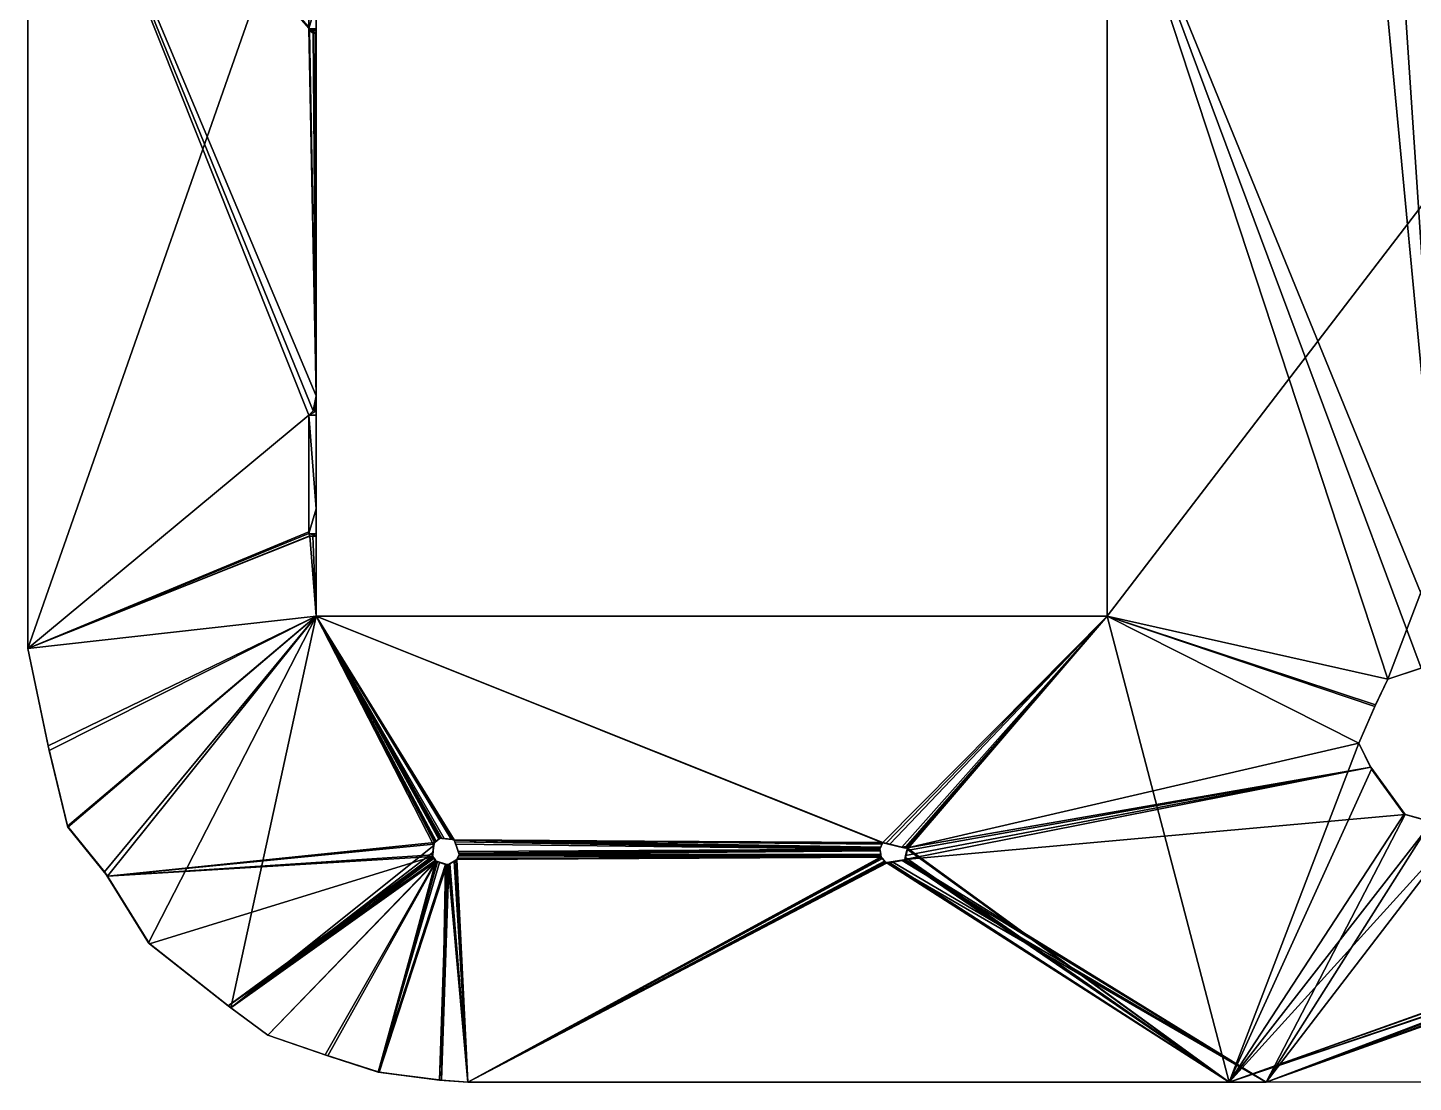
# Model space of a CAD drawing. Extents: x -24027 to 8739, y -18642 to 13672.
# Drawn here: x -24027 to -15820, y -18642 to -12393 of the extents above; entities that cross this region are included whole.
import ezdxf

# ---------------------------------------------------------------- set-up
doc = ezdxf.new("R2010")
doc.units = 0
doc.layers.get('0').update_dxf_attribs({"linetype": 'CONTINUOUS'})

msp = doc.modelspace()

# ---------------------------------------------------------------- linework, layer by layer
at = {"color": 7}
for points in [[(-24026.9, -16070.9, -4434.5), (-24026.9, 11101.4, -4434.5), (-24026.9, -10508.1, -3441.7), (-24026.9, -16070.9, -4434.5)], [(-24026.9, 11101.4, -4434.5), (-24026.9, -16070.9, -4434.5), (-24026.2, -10508.1, -4434.5), (-24026.9, 11101.4, -4434.5)], [(-15609.2, -16148.9, -4434.5), (-16195.8, -9946.6, -4434.5), (-17634.2, -11195.1, -4434.5), (-15609.2, -16148.9, -4434.5)], [(-15609.2, -16148.9, -4434.5), (-16021.2, -9993.2, -4434.5), (-16195.8, -9946.6, -4434.5), (-15609.2, -16148.9, -4434.5)], [(-16021.2, -9993.2, -4434.5), (-15609.2, -16148.9, -4434.5), (-15786.9, -10047.4, -4434.5), (-16021.2, -9993.2, -4434.5)], [(-24026.9, -10508.1, -3441.7), (-22318.6, -11195.1, -3441.7), (-24026.9, -16070.9, -3441.7), (-24026.9, -10508.1, -3441.7)], [(-24026.9, -10508.1, -3441.7), (-24026.9, -16070.9, -3441.7), (-24026.9, -16070.9, -4434.5), (-24026.9, -10508.1, -3441.7)], [(-22362.3, -14689.2, -4434.5), (-24026.2, -10508.1, -4434.5), (-24026.9, -16070.9, -4434.5), (-22362.3, -14689.2, -4434.5)], [(-22318.6, -14574.6, -4434.5), (-24026.2, -10508.1, -4434.5), (-22336.5, -14663.3, -4434.5), (-22318.6, -14574.6, -4434.5)], [(-22336.7, -14663.6, -4434.5), (-22336.5, -14663.3, -4434.5), (-24026.2, -10508.1, -4434.5), (-22336.7, -14663.6, -4434.5)], [(-22362.3, -14689.2, -4434.5), (-22336.7, -14663.6, -4434.5), (-24026.2, -10508.1, -4434.5), (-22362.3, -14689.2, -4434.5)], [(-22362.4, -12387.3, -4434.5), (-24026.2, -10508.1, -4434.5), (-22362.7, -12398.1, -4434.5), (-22362.4, -12387.3, -4434.5)], [(-24026.2, -10508.1, -4434.5), (-22318.6, -14574.6, -4434.5), (-22362.7, -12398.1, -4434.5), (-24026.2, -10508.1, -4434.5)], [(-22318.6, -15879.5, -3441.7), (-24026.9, -16070.9, -3441.7), (-22318.6, -11195.1, -3441.7), (-22318.6, -15879.5, -3441.7)], [(-22318.6, -11195.1, -3441.7), (-22318.6, -12398.5, -3813.5), (-22318.6, -15879.5, -3441.7), (-22318.6, -11195.1, -3441.7)], [(-22318.6, -12251.5, -3884.9), (-22318.6, -12398.5, -3813.5), (-22318.6, -11195.1, -3441.7), (-22318.6, -12251.5, -3884.9)], [(-17634.2, -15879.5, -4434.5), (-15970.9, -16253.6, -4434.5), (-17634.2, -11195.1, -4434.5), (-17634.2, -15879.5, -4434.5)], [(-15773.4, -16187.1, -4434.5), (-15609.2, -16148.9, -4434.5), (-17634.2, -11195.1, -4434.5), (-15773.4, -16187.1, -4434.5)], [(-15773.4, -16187.1, -4434.5), (-17634.2, -11195.1, -4434.5), (-15970.9, -16253.6, -4434.5), (-15773.4, -16187.1, -4434.5)], [(-17634.2, -15879.5, -3441.7), (-14045.2, -11195.1, -3441.7), (-15971.6, -16254.2, -3441.7), (-17634.2, -15879.5, -3441.7)], [(-17634.2, -11195.1, -3441.7), (-14045.2, -11195.1, -3441.7), (-17634.2, -15879.5, -3441.7), (-17634.2, -11195.1, -3441.7)], [(-17634.2, -15879.5, -4434.5), (-17634.2, -11195.1, -4434.5), (-17634.2, -15879.5, -3441.7), (-17634.2, -15879.5, -4434.5)], [(-17634.2, -11195.1, -3441.7), (-17634.2, -15879.5, -3441.7), (-17634.2, -11195.1, -4434.5), (-17634.2, -11195.1, -3441.7)], [(-15764.5, -16184.5, -3441.7), (-15971.6, -16254.2, -3441.7), (-14045.2, -11195.1, -3441.7), (-15764.5, -16184.5, -3441.7)], [(-22362.6, -12398.1, -4374.3), (-22362.3, -11696.5, -4373), (-22362.4, -12387.3, -4434.5), (-22362.6, -12398.1, -4374.3)], [(-22362.6, -12398.1, -4374.3), (-22318.6, -12251.5, -3884.9), (-22362.3, -11696.5, -4373), (-22362.6, -12398.1, -4374.3)], [(-22318.6, -12251.5, -3884.9), (-22362.6, -12398.1, -4374.3), (-22318.6, -12398.5, -3813.5), (-22318.6, -12251.5, -3884.9)], [(-22362.7, -12398.1, -4434.5), (-22362.6, -12398.1, -4374.3), (-22362.4, -12387.3, -4434.5), (-22362.7, -12398.1, -4434.5)], [(-22362.6, -12398.1, -4374.3), (-22362.7, -12398.1, -4434.5), (-22358.3, -12408.7, -4377.3), (-22362.6, -12398.1, -4374.3)], [(-22358.4, -12408.5, -4434.5), (-22358.3, -12408.7, -4377.3), (-22362.7, -12398.1, -4434.5), (-22358.4, -12408.5, -4434.5)], [(-22358.4, -12408.5, -4434.5), (-22362.7, -12398.1, -4434.5), (-22318.6, -14574.6, -4434.5), (-22358.4, -12408.5, -4434.5)], [(-22358.3, -12408.7, -4377.3), (-22318.6, -12406.6, -3857.9), (-22362.6, -12398.1, -4374.3), (-22358.3, -12408.7, -4377.3)], [(-22318.6, -12398.5, -3813.5), (-22362.6, -12398.1, -4374.3), (-22318.6, -12406.6, -3857.9), (-22318.6, -12398.5, -3813.5)], [(-22357.6, -12409.7, -4434.5), (-22358.3, -12408.7, -4377.3), (-22358.4, -12408.5, -4434.5), (-22357.6, -12409.7, -4434.5)], [(-22357.6, -12409.7, -4434.5), (-22358.4, -12408.5, -4434.5), (-22318.6, -14574.6, -4434.5), (-22357.6, -12409.7, -4434.5)], [(-22318.6, -12406.6, -3857.9), (-22358.3, -12408.7, -4377.3), (-22318.6, -12408.7, -3870.9), (-22318.6, -12406.6, -3857.9)], [(-22318.6, -12409.2, -3930.3), (-22358.3, -12408.7, -4377.3), (-22318.6, -12423.3, -4170.4), (-22318.6, -12409.2, -3930.3)], [(-22335.8, -12424.6, -4388.9), (-22358.3, -12408.7, -4377.3), (-22357.6, -12409.7, -4434.5), (-22335.8, -12424.6, -4388.9)], [(-22335.8, -12424.6, -4388.9), (-22318.6, -12423.3, -4170.4), (-22358.3, -12408.7, -4377.3), (-22335.8, -12424.6, -4388.9)], [(-22358.3, -12408.7, -4377.3), (-22318.6, -12409.2, -3930.3), (-22318.6, -12408.7, -3870.9), (-22358.3, -12408.7, -4377.3)], [(-22335.8, -12424.6, -4388.9), (-22357.6, -12409.7, -4434.5), (-22335.5, -12425.2, -4434.5), (-22335.8, -12424.6, -4388.9)], [(-22357.6, -12409.7, -4434.5), (-22318.6, -14574.6, -4434.5), (-22335.5, -12425.2, -4434.5), (-22357.6, -12409.7, -4434.5)], [(-22318.6, -12423.3, -4170.4), (-22335.8, -12424.6, -4388.9), (-22318.6, -12423.5, -4228.3), (-22318.6, -12423.3, -4170.4)], [(-22318.6, -12423.5, -4228.3), (-22335.8, -12424.6, -4388.9), (-22318.6, -12424.4, -4434.5), (-22318.6, -12423.5, -4228.3)], [(-22335.8, -12424.6, -4388.9), (-22324.9, -12424.6, -4434.5), (-22318.6, -12424.4, -4434.5), (-22335.8, -12424.6, -4388.9)], [(-22324.9, -12424.6, -4434.5), (-22335.8, -12424.6, -4388.9), (-22335.3, -12425.2, -4434.5), (-22324.9, -12424.6, -4434.5)], [(-22335.3, -12425.2, -4434.5), (-22335.8, -12424.6, -4388.9), (-22335.4, -12425.2, -4434.5), (-22335.3, -12425.2, -4434.5)], [(-22335.4, -12425.2, -4434.5), (-22335.8, -12424.6, -4388.9), (-22335.5, -12425.2, -4434.5), (-22335.4, -12425.2, -4434.5)], [(-22335.5, -12425.2, -4434.5), (-22318.6, -14574.6, -4434.5), (-22335.4, -12425.2, -4434.5), (-22335.5, -12425.2, -4434.5)], [(-22335.4, -12425.2, -4434.5), (-22318.6, -14574.6, -4434.5), (-22335.3, -12425.2, -4434.5), (-22335.4, -12425.2, -4434.5)], [(-22335.3, -12425.2, -4434.5), (-22318.6, -14574.6, -4434.5), (-22324.9, -12424.6, -4434.5), (-22335.3, -12425.2, -4434.5)], [(-22318.6, -12424.4, -4434.5), (-22324.9, -12424.6, -4434.5), (-22318.6, -14574.6, -4434.5), (-22318.6, -12424.4, -4434.5)], [(-22318.6, -14689, -3886.8), (-22318.6, -15879.5, -3441.7), (-22318.6, -12398.5, -3813.5), (-22318.6, -14689, -3886.8)], [(-22318.6, -12398.5, -3813.5), (-22318.6, -12406.6, -3857.9), (-22318.6, -14689, -3886.8), (-22318.6, -12398.5, -3813.5)], [(-22318.6, -12406.6, -3857.9), (-22318.6, -12408.7, -3870.9), (-22318.6, -14689, -3886.8), (-22318.6, -12406.6, -3857.9)], [(-22318.6, -12408.7, -3870.9), (-22318.6, -12409.2, -3930.3), (-22318.6, -14689, -3886.8), (-22318.6, -12408.7, -3870.9)], [(-22318.6, -12423.3, -4170.4), (-22318.6, -14574.6, -4434.5), (-22318.6, -12409.2, -3930.3), (-22318.6, -12423.3, -4170.4)], [(-22318.6, -14574.6, -4434.5), (-22318.6, -14665.8, -4165.7), (-22318.6, -12409.2, -3930.3), (-22318.6, -14574.6, -4434.5)], [(-22318.6, -14665.8, -4165.7), (-22318.6, -14689, -3886.8), (-22318.6, -12409.2, -3930.3), (-22318.6, -14665.8, -4165.7)], [(-22318.6, -12423.3, -4170.4), (-22318.6, -12423.5, -4228.3), (-22318.6, -14574.6, -4434.5), (-22318.6, -12423.3, -4170.4)], [(-22318.6, -12424.4, -4434.5), (-22318.6, -14574.6, -4434.5), (-22318.6, -12423.5, -4228.3), (-22318.6, -12424.4, -4434.5)], [(-22326.4, -14664, -4434.5), (-22318.6, -14574.6, -4434.5), (-22336.5, -14663.3, -4434.5), (-22326.4, -14664, -4434.5)], [(-22318.6, -14664.6, -4434.5), (-22318.6, -14574.6, -4434.5), (-22326.4, -14664, -4434.5), (-22318.6, -14664.6, -4434.5)], [(-22318.6, -14665.8, -4165.7), (-22318.6, -14574.6, -4434.5), (-22318.6, -14664.6, -4434.5), (-22318.6, -14665.8, -4165.7)], [(-22362.3, -14689.2, -4434.5), (-24026.9, -16070.9, -4434.5), (-22362.6, -15380, -4434.5), (-22362.3, -14689.2, -4434.5)], [(-22362.6, -15390.7, -4374.3), (-22318.6, -15244.1, -3884.9), (-22362.3, -14689.1, -4373), (-22362.6, -15390.7, -4374.3)], [(-22362.6, -15390.7, -4374.3), (-22362.3, -14689.1, -4373), (-22362.6, -15380, -4434.5), (-22362.6, -15390.7, -4374.3)], [(-22362.3, -14689.2, -4434.5), (-22362.6, -15380, -4434.5), (-22362.3, -14689.1, -4373), (-22362.3, -14689.2, -4434.5)], [(-22336.4, -14663.3, -4394.5), (-22336.7, -14663.6, -4434.5), (-22362.3, -14689.2, -4434.5), (-22336.4, -14663.3, -4394.5)], [(-22336.4, -14663.3, -4394.5), (-22362.3, -14689.2, -4434.5), (-22362.3, -14689.1, -4373), (-22336.4, -14663.3, -4394.5)], [(-22336.4, -14663.3, -4394.5), (-22362.3, -14689.1, -4373), (-22318.6, -14665.8, -4165.7), (-22336.4, -14663.3, -4394.5)], [(-22318.6, -14689, -3886.8), (-22318.6, -14665.8, -4165.7), (-22362.3, -14689.1, -4373), (-22318.6, -14689, -3886.8)], [(-22318.6, -14689, -3886.8), (-22362.3, -14689.1, -4373), (-22318.6, -15244.1, -3884.9), (-22318.6, -14689, -3886.8)], [(-22336.7, -14663.6, -4434.5), (-22336.4, -14663.3, -4394.5), (-22336.5, -14663.3, -4434.5), (-22336.7, -14663.6, -4434.5)], [(-22336.5, -14663.3, -4434.5), (-22336.4, -14663.3, -4394.5), (-22326.4, -14664, -4434.5), (-22336.5, -14663.3, -4434.5)], [(-22326.4, -14664, -4434.5), (-22336.4, -14663.3, -4394.5), (-22318.6, -14664.6, -4434.5), (-22326.4, -14664, -4434.5)], [(-22318.6, -14665.8, -4165.7), (-22318.6, -14664.6, -4434.5), (-22336.4, -14663.3, -4394.5), (-22318.6, -14665.8, -4165.7)], [(-22318.6, -15244.1, -3884.9), (-22318.6, -15391.1, -3813.5), (-22318.6, -14689, -3886.8), (-22318.6, -15244.1, -3884.9)], [(-22318.6, -15879.5, -3441.7), (-22318.6, -14689, -3886.8), (-22318.6, -15391.1, -3813.5), (-22318.6, -15879.5, -3441.7)], [(-22318.6, -15391.1, -3813.5), (-22318.6, -15244.1, -3884.9), (-22362.6, -15390.7, -4374.3), (-22318.6, -15391.1, -3813.5)], [(-22362.6, -15380, -4434.5), (-24026.9, -16070.9, -4434.5), (-22362.6, -15390.7, -4434.5), (-22362.6, -15380, -4434.5)], [(-22356.1, -15404.8, -4434.5), (-22362.6, -15390.7, -4434.5), (-24026.9, -16070.9, -4434.5), (-22356.1, -15404.8, -4434.5)], [(-22356.1, -15404.8, -4434.5), (-24026.9, -16070.9, -4434.5), (-22355.9, -15405.1, -4434.5), (-22356.1, -15404.8, -4434.5)], [(-24026.9, -16070.9, -4434.5), (-22318.6, -15879.5, -4434.5), (-22355.9, -15405.1, -4434.5), (-24026.9, -16070.9, -4434.5)], [(-22362.6, -15390.7, -4434.5), (-22362.6, -15390.7, -4374.3), (-22362.6, -15380, -4434.5), (-22362.6, -15390.7, -4434.5)], [(-22318.6, -15391.1, -3813.5), (-22362.6, -15390.7, -4374.3), (-22318.6, -15402.1, -3881.5), (-22318.6, -15391.1, -3813.5)], [(-22356.1, -15404.8, -4434.5), (-22356, -15405, -4377.3), (-22362.6, -15390.7, -4434.5), (-22356.1, -15404.8, -4434.5)], [(-22362.6, -15390.7, -4374.3), (-22362.6, -15390.7, -4434.5), (-22356, -15405, -4377.3), (-22362.6, -15390.7, -4374.3)], [(-22356, -15405, -4377.3), (-22318.6, -15402.1, -3881.5), (-22362.6, -15390.7, -4374.3), (-22356, -15405, -4377.3)], [(-22356, -15405, -4377.3), (-22356.1, -15404.8, -4434.5), (-22355.9, -15405.1, -4434.5), (-22356, -15405, -4377.3)], [(-22318.6, -15402.1, -3881.5), (-22356, -15405, -4377.3), (-22318.6, -15404.8, -3951.6), (-22318.6, -15402.1, -3881.5)], [(-22318.6, -15404.8, -3951.6), (-22356, -15405, -4377.3), (-22318.6, -15406.4, -4434.5), (-22318.6, -15404.8, -3951.6)], [(-22355.6, -15405.1, -4434.5), (-22356, -15405, -4377.3), (-22355.9, -15405.1, -4434.5), (-22355.6, -15405.1, -4434.5)], [(-22338.8, -15405.7, -4434.5), (-22356, -15405, -4377.3), (-22355.6, -15405.1, -4434.5), (-22338.8, -15405.7, -4434.5)], [(-22338.8, -15405.7, -4434.5), (-22318.6, -15406.4, -4434.5), (-22356, -15405, -4377.3), (-22338.8, -15405.7, -4434.5)], [(-22355.6, -15405.1, -4434.5), (-22355.9, -15405.1, -4434.5), (-22318.6, -15879.5, -4434.5), (-22355.6, -15405.1, -4434.5)], [(-22338.8, -15405.7, -4434.5), (-22355.6, -15405.1, -4434.5), (-22318.6, -15879.5, -4434.5), (-22338.8, -15405.7, -4434.5)], [(-22318.6, -15406.4, -4434.5), (-22338.8, -15405.7, -4434.5), (-22318.6, -15879.5, -4434.5), (-22318.6, -15406.4, -4434.5)], [(-22318.6, -15391.1, -3813.5), (-22318.6, -15402.1, -3881.5), (-22318.6, -15879.5, -3441.7), (-22318.6, -15391.1, -3813.5)], [(-22318.6, -15402.1, -3881.5), (-22318.6, -15404.8, -3951.6), (-22318.6, -15879.5, -3441.7), (-22318.6, -15402.1, -3881.5)], [(-22318.6, -15879.5, -4434.5), (-22318.6, -15879.5, -3441.7), (-22318.6, -15404.8, -3951.6), (-22318.6, -15879.5, -4434.5)], [(-22318.6, -15879.5, -4434.5), (-22318.6, -15404.8, -3951.6), (-22318.6, -15406.4, -4434.5), (-22318.6, -15879.5, -4434.5)], [(-24026.9, -16070.9, -3441.7), (-22318.6, -15879.5, -3441.7), (-23899.9, -16676.2, -3441.7), (-24026.9, -16070.9, -3441.7)], [(-24026.9, -16070.9, -4434.5), (-23905.7, -16648.2, -4434.5), (-22318.6, -15879.5, -4434.5), (-24026.9, -16070.9, -4434.5)], [(-23905.7, -16648.2, -4434.5), (-23788.5, -17130.1, -4434.5), (-22318.6, -15879.5, -4434.5), (-23905.7, -16648.2, -4434.5)], [(-23899.9, -16676.2, -3441.7), (-22318.6, -15879.5, -3441.7), (-23790.7, -17124.8, -3441.7), (-23899.9, -16676.2, -3441.7)], [(-23572.7, -17395.3, -3441.7), (-23790.7, -17124.8, -3441.7), (-22318.6, -15879.5, -3441.7), (-23572.7, -17395.3, -3441.7)], [(-23788.5, -17130.1, -4434.5), (-23554.2, -17420.7, -4434.5), (-22318.6, -15879.5, -4434.5), (-23788.5, -17130.1, -4434.5)], [(-23572.7, -17395.3, -3441.7), (-22318.6, -15879.5, -3441.7), (-23311.3, -17816.1, -3441.7), (-23572.7, -17395.3, -3441.7)], [(-21618.1, -17222.1, -4434.5), (-22318.6, -15879.5, -4434.5), (-23554.2, -17420.7, -4434.5), (-21618.1, -17222.1, -4434.5)], [(-22823.2, -18201.4, -3441.7), (-23311.3, -17816.1, -3441.7), (-22318.6, -15879.5, -3441.7), (-22823.2, -18201.4, -3441.7)], [(-22823.2, -18201.4, -3441.7), (-22318.6, -15879.5, -3441.7), (-21622, -17239.6, -3441.7), (-22823.2, -18201.4, -3441.7)], [(-21616.6, -17220.7, -3441.7), (-21622, -17239.6, -3441.7), (-22318.6, -15879.5, -3441.7), (-21616.6, -17220.7, -3441.7)], [(-21510, -17203.9, -4434.5), (-22318.6, -15879.5, -4434.5), (-21573.9, -17197.3, -4434.5), (-21510, -17203.9, -4434.5)], [(-21510, -17203.9, -4434.5), (-21501.4, -17206.2, -4434.5), (-22318.6, -15879.5, -4434.5), (-21510, -17203.9, -4434.5)], [(-22318.6, -15879.5, -4434.5), (-21501.4, -17206.2, -4434.5), (-18963, -17222.2, -4434.5), (-22318.6, -15879.5, -4434.5)], [(-21588, -17198.4, -4434.5), (-21584, -17196.2, -4434.5), (-22318.6, -15879.5, -4434.5), (-21588, -17198.4, -4434.5)], [(-21573.9, -17197.3, -4434.5), (-22318.6, -15879.5, -4434.5), (-21584, -17196.2, -4434.5), (-21573.9, -17197.3, -4434.5)], [(-22318.6, -15879.5, -4434.5), (-18963, -17222.2, -4434.5), (-17634.2, -15879.5, -4434.5), (-22318.6, -15879.5, -4434.5)], [(-21614, -17218.8, -4434.5), (-22318.6, -15879.5, -4434.5), (-21618.1, -17222.1, -4434.5), (-21614, -17218.8, -4434.5)], [(-21614, -17218.8, -4434.5), (-21588, -17198.4, -4434.5), (-22318.6, -15879.5, -4434.5), (-21614, -17218.8, -4434.5)], [(-21591, -17200.6, -3441.7), (-21607.4, -17213.4, -3441.7), (-22318.6, -15879.5, -3441.7), (-21591, -17200.6, -3441.7)], [(-21607.4, -17213.4, -3441.7), (-21616.6, -17220.7, -3441.7), (-22318.6, -15879.5, -3441.7), (-21607.4, -17213.4, -3441.7)], [(-21519.2, -17202.2, -3441.7), (-22318.6, -15879.5, -3441.7), (-21500.1, -17207.3, -3441.7), (-21519.2, -17202.2, -3441.7)], [(-21559.5, -17198, -3441.7), (-22318.6, -15879.5, -3441.7), (-21519.2, -17202.2, -3441.7), (-21559.5, -17198, -3441.7)], [(-21591, -17200.6, -3441.7), (-22318.6, -15879.5, -3441.7), (-21582.2, -17195.6, -3441.7), (-21591, -17200.6, -3441.7)], [(-21582.2, -17195.6, -3441.7), (-22318.6, -15879.5, -3441.7), (-21559.5, -17198, -3441.7), (-21582.2, -17195.6, -3441.7)], [(-17634.2, -15879.5, -3441.7), (-18962, -17221.1, -3441.7), (-22318.6, -15879.5, -3441.7), (-17634.2, -15879.5, -3441.7)], [(-21500.1, -17207.3, -3441.7), (-22318.6, -15879.5, -3441.7), (-18962, -17221.1, -3441.7), (-21500.1, -17207.3, -3441.7)], [(-22318.6, -15879.5, -4434.5), (-17634.2, -15879.5, -3441.7), (-22318.6, -15879.5, -3441.7), (-22318.6, -15879.5, -4434.5)], [(-17634.2, -15879.5, -3441.7), (-22318.6, -15879.5, -4434.5), (-17634.2, -15879.5, -4434.5), (-17634.2, -15879.5, -3441.7)], [(-18944.9, -17226.5, -4434.5), (-17634.2, -15879.5, -4434.5), (-18963, -17222.2, -4434.5), (-18944.9, -17226.5, -4434.5)], [(-18921.5, -17230.6, -3441.7), (-18962, -17221.1, -3441.7), (-17634.2, -15879.5, -3441.7), (-18921.5, -17230.6, -3441.7)], [(-18944.9, -17226.5, -4434.5), (-18829.2, -17254, -4434.5), (-17634.2, -15879.5, -4434.5), (-18944.9, -17226.5, -4434.5)], [(-18921.5, -17230.6, -3441.7), (-17634.2, -15879.5, -3441.7), (-18848.5, -17248, -3441.7), (-18921.5, -17230.6, -3441.7)], [(-18848.5, -17248, -3441.7), (-17634.2, -15879.5, -3441.7), (-18823.8, -17244.9, -3441.7), (-18848.5, -17248, -3441.7)], [(-18818.2, -17252.6, -4434.5), (-17634.2, -15879.5, -4434.5), (-18829.2, -17254, -4434.5), (-18818.2, -17252.6, -4434.5)], [(-18823.8, -17244.9, -3441.7), (-17634.2, -15879.5, -3441.7), (-18816.5, -17252.4, -3441.7), (-18823.8, -17244.9, -3441.7)], [(-18814.9, -17256, -4434.5), (-17634.2, -15879.5, -4434.5), (-18818.2, -17252.6, -4434.5), (-18814.9, -17256, -4434.5)], [(-16142.6, -16632.7, -3441.7), (-18816.5, -17252.4, -3441.7), (-17634.2, -15879.5, -3441.7), (-16142.6, -16632.7, -3441.7)], [(-16910.3, -18640.4, -4434.5), (-17634.2, -15879.5, -4434.5), (-18814.9, -17256, -4434.5), (-16910.3, -18640.4, -4434.5)], [(-16142.6, -16632.7, -3441.7), (-17634.2, -15879.5, -3441.7), (-16043.2, -16404.4, -3441.7), (-16142.6, -16632.7, -3441.7)], [(-16047.8, -16415, -4434.5), (-17634.2, -15879.5, -4434.5), (-16142.6, -16632.7, -4434.5), (-16047.8, -16415, -4434.5)], [(-16047.8, -16415, -4434.5), (-15970.9, -16253.6, -4434.5), (-17634.2, -15879.5, -4434.5), (-16047.8, -16415, -4434.5)], [(-16910.3, -18640.4, -4434.5), (-16142.6, -16632.7, -4434.5), (-17634.2, -15879.5, -4434.5), (-16910.3, -18640.4, -4434.5)], [(-16043.2, -16404.4, -3441.7), (-17634.2, -15879.5, -3441.7), (-15971.6, -16254.2, -3441.7), (-16043.2, -16404.4, -3441.7)], [(-23899.9, -16676.2, -3441.7), (-23905.7, -16648.2, -4434.5), (-24026.9, -16070.9, -3441.7), (-23899.9, -16676.2, -3441.7)], [(-24026.9, -16070.9, -4434.5), (-24026.9, -16070.9, -3441.7), (-23905.7, -16648.2, -4434.5), (-24026.9, -16070.9, -4434.5)], [(-15764.5, -16184.5, -3441.7), (-15773.4, -16187.1, -4434.5), (-15971.6, -16254.2, -3441.7), (-15764.5, -16184.5, -3441.7)], [(-15970.9, -16253.6, -4434.5), (-15971.6, -16254.2, -3441.7), (-15773.4, -16187.1, -4434.5), (-15970.9, -16253.6, -4434.5)], [(-16047.8, -16415, -4434.5), (-16043.2, -16404.4, -3441.7), (-15970.9, -16253.6, -4434.5), (-16047.8, -16415, -4434.5)], [(-15971.6, -16254.2, -3441.7), (-15970.9, -16253.6, -4434.5), (-16043.2, -16404.4, -3441.7), (-15971.6, -16254.2, -3441.7)], [(-16043.2, -16404.4, -3441.7), (-16047.8, -16415, -4434.5), (-16142.6, -16632.7, -3441.7), (-16043.2, -16404.4, -3441.7)], [(-16142.6, -16632.7, -4434.5), (-16142.6, -16632.7, -3441.7), (-16047.8, -16415, -4434.5), (-16142.6, -16632.7, -4434.5)], [(-23905.7, -16648.2, -4434.5), (-23899.9, -16676.2, -3441.7), (-23788.5, -17130.1, -4434.5), (-23905.7, -16648.2, -4434.5)], [(-16142.6, -16632.7, -3441.7), (-16072.5, -16775.1, -3441.7), (-18816.5, -17252.4, -3441.7), (-16142.6, -16632.7, -3441.7)], [(-16910.3, -18640.4, -4434.5), (-16067.3, -16785.6, -4434.5), (-16142.6, -16632.7, -4434.5), (-16910.3, -18640.4, -4434.5)], [(-16142.6, -16632.7, -3441.7), (-16142.6, -16632.7, -4434.5), (-16072.5, -16775.1, -3441.7), (-16142.6, -16632.7, -3441.7)], [(-16067.3, -16785.6, -4434.5), (-16072.5, -16775.1, -3441.7), (-16142.6, -16632.7, -4434.5), (-16067.3, -16785.6, -4434.5)], [(-23790.7, -17124.8, -3441.7), (-23788.5, -17130.1, -4434.5), (-23899.9, -16676.2, -3441.7), (-23790.7, -17124.8, -3441.7)], [(-16072.5, -16775.1, -3441.7), (-15869.2, -17055.2, -3441.7), (-18831.6, -17322.8, -3441.7), (-16072.5, -16775.1, -3441.7)], [(-18831.6, -17322.8, -3441.7), (-18828, -17299, -3441.7), (-16072.5, -16775.1, -3441.7), (-18831.6, -17322.8, -3441.7)], [(-18828, -17299, -3441.7), (-18820.6, -17269.1, -3441.7), (-16072.5, -16775.1, -3441.7), (-18828, -17299, -3441.7)], [(-18820.6, -17269.1, -3441.7), (-18816.5, -17252.4, -3441.7), (-16072.5, -16775.1, -3441.7), (-18820.6, -17269.1, -3441.7)], [(-16067.3, -16785.6, -4434.5), (-16910.3, -18640.4, -4434.5), (-15873.4, -17052.8, -4434.5), (-16067.3, -16785.6, -4434.5)], [(-16072.5, -16775.1, -3441.7), (-16067.3, -16785.6, -4434.5), (-15869.2, -17055.2, -3441.7), (-16072.5, -16775.1, -3441.7)], [(-15873.4, -17052.8, -4434.5), (-15869.2, -17055.2, -3441.7), (-16067.3, -16785.6, -4434.5), (-15873.4, -17052.8, -4434.5)], [(-16691.3, -18640.4, -3441.7), (-18831.6, -17322.8, -3441.7), (-15869.2, -17055.2, -3441.7), (-16691.3, -18640.4, -3441.7)], [(-15873.4, -17052.8, -4434.5), (-16910.3, -18640.4, -4434.5), (-15707.7, -17099.5, -4434.5), (-15873.4, -17052.8, -4434.5)], [(-15715, -17098.6, -3441.7), (-16691.3, -18640.4, -3441.7), (-15869.2, -17055.2, -3441.7), (-15715, -17098.6, -3441.7)], [(-15869.2, -17055.2, -3441.7), (-15873.4, -17052.8, -4434.5), (-15715, -17098.6, -3441.7), (-15869.2, -17055.2, -3441.7)], [(-15707.7, -17099.5, -4434.5), (-15715, -17098.6, -3441.7), (-15873.4, -17052.8, -4434.5), (-15707.7, -17099.5, -4434.5)], [(-23788.5, -17130.1, -4434.5), (-23790.7, -17124.8, -3441.7), (-23572.7, -17395.3, -3441.7), (-23788.5, -17130.1, -4434.5)], [(-23788.5, -17130.1, -4434.5), (-23572.7, -17395.3, -3441.7), (-23554.2, -17420.7, -4434.5), (-23788.5, -17130.1, -4434.5)], [(-15510.6, -17099.5, -4434.5), (-15707.7, -17099.5, -4434.5), (-16910.3, -18640.4, -4434.5), (-15510.6, -17099.5, -4434.5)], [(-15510.6, -17099.5, -4434.5), (-16910.3, -18640.4, -4434.5), (-13170.1, -17303.8, -4434.5), (-15510.6, -17099.5, -4434.5)], [(-15715, -17098.6, -3441.7), (-15508.3, -17098.6, -3441.7), (-16691.3, -18640.4, -3441.7), (-15715, -17098.6, -3441.7)], [(-15508.3, -17098.6, -3441.7), (-13170.4, -17302, -3441.7), (-16691.3, -18640.4, -3441.7), (-15508.3, -17098.6, -3441.7)], [(-21620.5, -17230.5, -4434.5), (-21618.1, -17222.1, -4434.5), (-23554.2, -17420.7, -4434.5), (-21620.5, -17230.5, -4434.5)], [(-21627.4, -17293.7, -4434.5), (-21620.5, -17230.5, -4434.5), (-23554.2, -17420.7, -4434.5), (-21627.4, -17293.7, -4434.5)], [(-21627.4, -17293.7, -4434.5), (-21626.4, -17279.5, -3441.7), (-21620.5, -17230.5, -4434.5), (-21627.4, -17293.7, -4434.5)], [(-21622, -17239.6, -3441.7), (-21620.5, -17230.5, -4434.5), (-21626.4, -17279.5, -3441.7), (-21622, -17239.6, -3441.7)], [(-21622, -17239.6, -3441.7), (-21616.6, -17220.7, -3441.7), (-21620.5, -17230.5, -4434.5), (-21622, -17239.6, -3441.7)], [(-21618.1, -17222.1, -4434.5), (-21620.5, -17230.5, -4434.5), (-21616.6, -17220.7, -3441.7), (-21618.1, -17222.1, -4434.5)], [(-21618.1, -17222.1, -4434.5), (-21616.6, -17220.7, -3441.7), (-21614, -17218.8, -4434.5), (-21618.1, -17222.1, -4434.5)], [(-21607.4, -17213.4, -3441.7), (-21614, -17218.8, -4434.5), (-21616.6, -17220.7, -3441.7), (-21607.4, -17213.4, -3441.7)], [(-21614, -17218.8, -4434.5), (-21607.4, -17213.4, -3441.7), (-21588, -17198.4, -4434.5), (-21614, -17218.8, -4434.5)], [(-21591, -17200.6, -3441.7), (-21588, -17198.4, -4434.5), (-21607.4, -17213.4, -3441.7), (-21591, -17200.6, -3441.7)], [(-21591, -17200.6, -3441.7), (-21582.2, -17195.6, -3441.7), (-21588, -17198.4, -4434.5), (-21591, -17200.6, -3441.7)], [(-21584, -17196.2, -4434.5), (-21588, -17198.4, -4434.5), (-21582.2, -17195.6, -3441.7), (-21584, -17196.2, -4434.5)], [(-21584, -17196.2, -4434.5), (-21582.2, -17195.6, -3441.7), (-21573.9, -17197.3, -4434.5), (-21584, -17196.2, -4434.5)], [(-21573.9, -17197.3, -4434.5), (-21582.2, -17195.6, -3441.7), (-21559.5, -17198, -3441.7), (-21573.9, -17197.3, -4434.5)], [(-21573.9, -17197.3, -4434.5), (-21559.5, -17198, -3441.7), (-21510, -17203.9, -4434.5), (-21573.9, -17197.3, -4434.5)], [(-21519.2, -17202.2, -3441.7), (-21510, -17203.9, -4434.5), (-21559.5, -17198, -3441.7), (-21519.2, -17202.2, -3441.7)], [(-21519.2, -17202.2, -3441.7), (-21500.1, -17207.3, -3441.7), (-21510, -17203.9, -4434.5), (-21519.2, -17202.2, -3441.7)], [(-21510, -17203.9, -4434.5), (-21500.1, -17207.3, -3441.7), (-21501.4, -17206.2, -4434.5), (-21510, -17203.9, -4434.5)], [(-18965.4, -17226.3, -4434.5), (-18963, -17222.2, -4434.5), (-21501.4, -17206.2, -4434.5), (-18965.4, -17226.3, -4434.5)], [(-18977.4, -17256.8, -4434.5), (-18965.4, -17226.3, -4434.5), (-21501.4, -17206.2, -4434.5), (-18977.4, -17256.8, -4434.5)], [(-21501.4, -17206.2, -4434.5), (-21497.7, -17216.8, -4434.5), (-18977.4, -17256.8, -4434.5), (-21501.4, -17206.2, -4434.5)], [(-21501.4, -17206.2, -4434.5), (-21500.1, -17207.3, -3441.7), (-21497.7, -17216.8, -4434.5), (-21501.4, -17206.2, -4434.5)], [(-18962, -17221.1, -3441.7), (-18967.3, -17230.1, -3441.7), (-21500.1, -17207.3, -3441.7), (-18962, -17221.1, -3441.7)], [(-18967.3, -17230.1, -3441.7), (-18974.8, -17249.4, -3441.7), (-21500.1, -17207.3, -3441.7), (-18967.3, -17230.1, -3441.7)], [(-21491.8, -17230.9, -3441.7), (-21500.1, -17207.3, -3441.7), (-18978.9, -17260.1, -3441.7), (-21491.8, -17230.9, -3441.7)], [(-18974.8, -17249.4, -3441.7), (-18978.9, -17260.1, -3441.7), (-21500.1, -17207.3, -3441.7), (-18974.8, -17249.4, -3441.7)], [(-21497.7, -17216.8, -4434.5), (-21500.1, -17207.3, -3441.7), (-21491.8, -17230.9, -3441.7), (-21497.7, -17216.8, -4434.5)], [(-21497.7, -17216.8, -4434.5), (-21474, -17284.3, -4434.5), (-18979.2, -17261.6, -4434.5), (-21497.7, -17216.8, -4434.5)], [(-18979.2, -17261.6, -4434.5), (-18977.4, -17256.8, -4434.5), (-21497.7, -17216.8, -4434.5), (-18979.2, -17261.6, -4434.5)], [(-21497.7, -17216.8, -4434.5), (-21491.8, -17230.9, -3441.7), (-21474, -17284.3, -4434.5), (-21497.7, -17216.8, -4434.5)], [(-21476.8, -17273.6, -3441.7), (-21491.8, -17230.9, -3441.7), (-18978.9, -17260.1, -3441.7), (-21476.8, -17273.6, -3441.7)], [(-21476.8, -17273.6, -3441.7), (-21474, -17284.3, -4434.5), (-21491.8, -17230.9, -3441.7), (-21476.8, -17273.6, -3441.7)], [(-18977.4, -17256.8, -4434.5), (-18974.8, -17249.4, -3441.7), (-18965.4, -17226.3, -4434.5), (-18977.4, -17256.8, -4434.5)], [(-18967.3, -17230.1, -3441.7), (-18965.4, -17226.3, -4434.5), (-18974.8, -17249.4, -3441.7), (-18967.3, -17230.1, -3441.7)], [(-18967.3, -17230.1, -3441.7), (-18962, -17221.1, -3441.7), (-18965.4, -17226.3, -4434.5), (-18967.3, -17230.1, -3441.7)], [(-18963, -17222.2, -4434.5), (-18965.4, -17226.3, -4434.5), (-18962, -17221.1, -3441.7), (-18963, -17222.2, -4434.5)], [(-18963, -17222.2, -4434.5), (-18962, -17221.1, -3441.7), (-18944.9, -17226.5, -4434.5), (-18963, -17222.2, -4434.5)], [(-18921.5, -17230.6, -3441.7), (-18944.9, -17226.5, -4434.5), (-18962, -17221.1, -3441.7), (-18921.5, -17230.6, -3441.7)], [(-18944.9, -17226.5, -4434.5), (-18921.5, -17230.6, -3441.7), (-18829.2, -17254, -4434.5), (-18944.9, -17226.5, -4434.5)], [(-18848.5, -17248, -3441.7), (-18829.2, -17254, -4434.5), (-18921.5, -17230.6, -3441.7), (-18848.5, -17248, -3441.7)], [(-21628.5, -17303.8, -4434.5), (-21627.4, -17293.7, -4434.5), (-23554.2, -17420.7, -4434.5), (-21628.5, -17303.8, -4434.5)], [(-23554.2, -17420.7, -4434.5), (-23305, -17822, -4434.5), (-21628.5, -17303.8, -4434.5), (-23554.2, -17420.7, -4434.5)], [(-22839.5, -18189.5, -4434.5), (-21628.5, -17303.8, -4434.5), (-23305, -17822, -4434.5), (-22839.5, -18189.5, -4434.5)], [(-21628.5, -17303.8, -4434.5), (-22839.5, -18189.5, -4434.5), (-21624.4, -17309.2, -4434.5), (-21628.5, -17303.8, -4434.5)], [(-21624.4, -17309.2, -4434.5), (-22839.5, -18189.5, -4434.5), (-21610.9, -17328.1, -4434.5), (-21624.4, -17309.2, -4434.5)], [(-21622, -17239.6, -3441.7), (-21626.4, -17279.5, -3441.7), (-22823.2, -18201.4, -3441.7), (-21622, -17239.6, -3441.7)], [(-21626.4, -17279.5, -3441.7), (-21628.8, -17302, -3441.7), (-22823.2, -18201.4, -3441.7), (-21626.4, -17279.5, -3441.7)], [(-21628.8, -17302, -3441.7), (-21619.6, -17314.2, -3441.7), (-22823.2, -18201.4, -3441.7), (-21628.8, -17302, -3441.7)], [(-21619.6, -17314.2, -3441.7), (-21611, -17326.1, -3441.7), (-22823.2, -18201.4, -3441.7), (-21619.6, -17314.2, -3441.7)], [(-21626.4, -17279.5, -3441.7), (-21627.4, -17293.7, -4434.5), (-21628.8, -17302, -3441.7), (-21626.4, -17279.5, -3441.7)], [(-21628.5, -17303.8, -4434.5), (-21628.8, -17302, -3441.7), (-21627.4, -17293.7, -4434.5), (-21628.5, -17303.8, -4434.5)], [(-21619.6, -17314.2, -3441.7), (-21628.8, -17302, -3441.7), (-21624.4, -17309.2, -4434.5), (-21619.6, -17314.2, -3441.7)], [(-21628.5, -17303.8, -4434.5), (-21624.4, -17309.2, -4434.5), (-21628.8, -17302, -3441.7), (-21628.5, -17303.8, -4434.5)], [(-21624.4, -17309.2, -4434.5), (-21610.9, -17328.1, -4434.5), (-21619.6, -17314.2, -3441.7), (-21624.4, -17309.2, -4434.5)], [(-21611, -17326.1, -3441.7), (-21619.6, -17314.2, -3441.7), (-21610.9, -17328.1, -4434.5), (-21611, -17326.1, -3441.7)], [(-21486, -17322.5, -3441.7), (-21480.9, -17313.5, -3441.7), (-18971.8, -17307.2, -3441.7), (-21486, -17322.5, -3441.7)], [(-21419.4, -18642.2, -3441.7), (-21486, -17322.5, -3441.7), (-18971.8, -17307.2, -3441.7), (-21419.4, -18642.2, -3441.7)], [(-21482.8, -17317.3, -4434.5), (-21480.9, -17313.5, -3441.7), (-21486, -17322.5, -3441.7), (-21482.8, -17317.3, -4434.5)], [(-18972.4, -17306.1, -4434.5), (-21485.1, -17321.3, -4434.5), (-21419.4, -18642.2, -4434.5), (-18972.4, -17306.1, -4434.5)], [(-21485.1, -17321.3, -4434.5), (-18972.4, -17306.1, -4434.5), (-21482.8, -17317.3, -4434.5), (-21485.1, -17321.3, -4434.5)], [(-21482.8, -17317.3, -4434.5), (-18972.4, -17306.1, -4434.5), (-21473.1, -17296.2, -4434.5), (-21482.8, -17317.3, -4434.5)], [(-21473.1, -17296.2, -4434.5), (-21474.8, -17300.1, -3441.7), (-21482.8, -17317.3, -4434.5), (-21473.1, -17296.2, -4434.5)], [(-21480.9, -17313.5, -3441.7), (-21482.8, -17317.3, -4434.5), (-21474.8, -17300.1, -3441.7), (-21480.9, -17313.5, -3441.7)], [(-21480.9, -17313.5, -3441.7), (-21474.8, -17300.1, -3441.7), (-18971.8, -17307.2, -3441.7), (-21480.9, -17313.5, -3441.7)], [(-21471.4, -17292.8, -3441.7), (-21476.8, -17273.6, -3441.7), (-18978.9, -17260.1, -3441.7), (-21471.4, -17292.8, -3441.7)], [(-21476.8, -17273.6, -3441.7), (-21471.4, -17292.8, -3441.7), (-21474, -17284.3, -4434.5), (-21476.8, -17273.6, -3441.7)], [(-21474.8, -17300.1, -3441.7), (-21471.4, -17292.8, -3441.7), (-18971.8, -17307.2, -3441.7), (-21474.8, -17300.1, -3441.7)], [(-21473.1, -17296.2, -4434.5), (-21471.4, -17292.8, -3441.7), (-21474.8, -17300.1, -3441.7), (-21473.1, -17296.2, -4434.5)], [(-21474, -17284.3, -4434.5), (-21471.6, -17292.9, -4434.5), (-18979.2, -17261.6, -4434.5), (-21474, -17284.3, -4434.5)], [(-21471.6, -17292.9, -4434.5), (-21474, -17284.3, -4434.5), (-21471.4, -17292.8, -3441.7), (-21471.6, -17292.9, -4434.5)], [(-21471.6, -17292.9, -4434.5), (-21471.4, -17292.8, -3441.7), (-21473.1, -17296.2, -4434.5), (-21471.6, -17292.9, -4434.5)], [(-21473.1, -17296.2, -4434.5), (-18972.4, -17306.1, -4434.5), (-21471.6, -17292.9, -4434.5), (-21473.1, -17296.2, -4434.5)], [(-18978.4, -17266.7, -4434.5), (-18979.2, -17261.6, -4434.5), (-21471.6, -17292.9, -4434.5), (-18978.4, -17266.7, -4434.5)], [(-18973.3, -17299.3, -4434.5), (-18978.4, -17266.7, -4434.5), (-21471.6, -17292.9, -4434.5), (-18973.3, -17299.3, -4434.5)], [(-18973.3, -17299.3, -4434.5), (-21471.6, -17292.9, -4434.5), (-18972.4, -17306.1, -4434.5), (-18973.3, -17299.3, -4434.5)], [(-18978.9, -17260.1, -3441.7), (-18977.2, -17271.5, -3441.7), (-21471.4, -17292.8, -3441.7), (-18978.9, -17260.1, -3441.7)], [(-18977.2, -17271.5, -3441.7), (-18974, -17292.1, -3441.7), (-21471.4, -17292.8, -3441.7), (-18977.2, -17271.5, -3441.7)], [(-18974, -17292.1, -3441.7), (-18971.8, -17307.2, -3441.7), (-21471.4, -17292.8, -3441.7), (-18974, -17292.1, -3441.7)], [(-18969.1, -17310.1, -4434.5), (-18972.4, -17306.1, -4434.5), (-21419.4, -18642.2, -4434.5), (-18969.1, -17310.1, -4434.5)], [(-18971.8, -17307.2, -3441.7), (-18964.5, -17316.1, -3441.7), (-21419.4, -18642.2, -3441.7), (-18971.8, -17307.2, -3441.7)], [(-18948.2, -17335.6, -4434.5), (-18969.1, -17310.1, -4434.5), (-21419.4, -18642.2, -4434.5), (-18948.2, -17335.6, -4434.5)], [(-18964.5, -17316.1, -3441.7), (-18951.3, -17332.2, -3441.7), (-21419.4, -18642.2, -3441.7), (-18964.5, -17316.1, -3441.7)], [(-18979.2, -17261.6, -4434.5), (-18978.9, -17260.1, -3441.7), (-18977.4, -17256.8, -4434.5), (-18979.2, -17261.6, -4434.5)], [(-18979.2, -17261.6, -4434.5), (-18978.4, -17266.7, -4434.5), (-18978.9, -17260.1, -3441.7), (-18979.2, -17261.6, -4434.5)], [(-18974.8, -17249.4, -3441.7), (-18977.4, -17256.8, -4434.5), (-18978.9, -17260.1, -3441.7), (-18974.8, -17249.4, -3441.7)], [(-18977.2, -17271.5, -3441.7), (-18978.9, -17260.1, -3441.7), (-18978.4, -17266.7, -4434.5), (-18977.2, -17271.5, -3441.7)], [(-18977.2, -17271.5, -3441.7), (-18978.4, -17266.7, -4434.5), (-18974, -17292.1, -3441.7), (-18977.2, -17271.5, -3441.7)], [(-18973.3, -17299.3, -4434.5), (-18974, -17292.1, -3441.7), (-18978.4, -17266.7, -4434.5), (-18973.3, -17299.3, -4434.5)], [(-18974, -17292.1, -3441.7), (-18973.3, -17299.3, -4434.5), (-18971.8, -17307.2, -3441.7), (-18974, -17292.1, -3441.7)], [(-18972.4, -17306.1, -4434.5), (-18971.8, -17307.2, -3441.7), (-18973.3, -17299.3, -4434.5), (-18972.4, -17306.1, -4434.5)], [(-18969.1, -17310.1, -4434.5), (-18971.8, -17307.2, -3441.7), (-18972.4, -17306.1, -4434.5), (-18969.1, -17310.1, -4434.5)], [(-18969.1, -17310.1, -4434.5), (-18964.5, -17316.1, -3441.7), (-18971.8, -17307.2, -3441.7), (-18969.1, -17310.1, -4434.5)], [(-18964.5, -17316.1, -3441.7), (-18969.1, -17310.1, -4434.5), (-18948.2, -17335.6, -4434.5), (-18964.5, -17316.1, -3441.7)], [(-18948.2, -17335.6, -4434.5), (-18951.3, -17332.2, -3441.7), (-18964.5, -17316.1, -3441.7), (-18948.2, -17335.6, -4434.5)], [(-18848.5, -17248, -3441.7), (-18823.8, -17244.9, -3441.7), (-18829.2, -17254, -4434.5), (-18848.5, -17248, -3441.7)], [(-18828.5, -17310.8, -4434.5), (-18828, -17299, -3441.7), (-18831.6, -17322.8, -3441.7), (-18828.5, -17310.8, -4434.5)], [(-18828.5, -17310.8, -4434.5), (-18831.6, -17322.8, -3441.7), (-18830.1, -17321.5, -4434.5), (-18828.5, -17310.8, -4434.5)], [(-18830.1, -17321.5, -4434.5), (-16910.3, -18640.4, -4434.5), (-18828.5, -17310.8, -4434.5), (-18830.1, -17321.5, -4434.5)], [(-18818.2, -17252.6, -4434.5), (-18829.2, -17254, -4434.5), (-18823.8, -17244.9, -3441.7), (-18818.2, -17252.6, -4434.5)], [(-18816.8, -17263.4, -4434.5), (-18828.5, -17310.8, -4434.5), (-16910.3, -18640.4, -4434.5), (-18816.8, -17263.4, -4434.5)], [(-18828, -17299, -3441.7), (-18828.5, -17310.8, -4434.5), (-18816.8, -17263.4, -4434.5), (-18828, -17299, -3441.7)], [(-18816.8, -17263.4, -4434.5), (-18820.6, -17269.1, -3441.7), (-18828, -17299, -3441.7), (-18816.8, -17263.4, -4434.5)], [(-18818.2, -17252.6, -4434.5), (-18823.8, -17244.9, -3441.7), (-18816.5, -17252.4, -3441.7), (-18818.2, -17252.6, -4434.5)], [(-18816.8, -17263.4, -4434.5), (-18816.5, -17252.4, -3441.7), (-18820.6, -17269.1, -3441.7), (-18816.8, -17263.4, -4434.5)], [(-18816.5, -17252.4, -3441.7), (-18814.9, -17256, -4434.5), (-18818.2, -17252.6, -4434.5), (-18816.5, -17252.4, -3441.7)], [(-18814.9, -17256, -4434.5), (-18816.5, -17252.4, -3441.7), (-18816.8, -17263.4, -4434.5), (-18814.9, -17256, -4434.5)], [(-18814.9, -17256, -4434.5), (-18816.8, -17263.4, -4434.5), (-16910.3, -18640.4, -4434.5), (-18814.9, -17256, -4434.5)], [(-13161.1, -17310.4, -4434.5), (-13170.1, -17303.8, -4434.5), (-16910.3, -18640.4, -4434.5), (-13161.1, -17310.4, -4434.5)], [(-13092.3, -17347.3, -4434.5), (-13161.1, -17310.4, -4434.5), (-16910.3, -18640.4, -4434.5), (-13092.3, -17347.3, -4434.5)], [(-13150.3, -17316.8, -3441.7), (-16691.3, -18640.4, -3441.7), (-13170.4, -17302, -3441.7), (-13150.3, -17316.8, -3441.7)], [(-23554.2, -17420.7, -4434.5), (-23572.7, -17395.3, -3441.7), (-23311.3, -17816.1, -3441.7), (-23554.2, -17420.7, -4434.5)], [(-21610.9, -17328.1, -4434.5), (-22839.5, -18189.5, -4434.5), (-21608.7, -17331.1, -4434.5), (-21610.9, -17328.1, -4434.5)], [(-22604.2, -18361.9, -4434.5), (-21608.7, -17331.1, -4434.5), (-22839.5, -18189.5, -4434.5), (-22604.2, -18361.9, -4434.5)], [(-21611, -17326.1, -3441.7), (-21606.3, -17332.7, -3441.7), (-22823.2, -18201.4, -3441.7), (-21611, -17326.1, -3441.7)], [(-22604.2, -18361.9, -3441.7), (-22823.2, -18201.4, -3441.7), (-21606.3, -17332.7, -3441.7), (-22604.2, -18361.9, -3441.7)], [(-22265.5, -18480.3, -4434.5), (-21608.7, -17331.1, -4434.5), (-22604.2, -18361.9, -4434.5), (-22265.5, -18480.3, -4434.5)], [(-22249, -18486, -3441.7), (-22604.2, -18361.9, -3441.7), (-21606.3, -17332.7, -3441.7), (-22249, -18486, -3441.7)], [(-22265.5, -18480.3, -4434.5), (-21945.6, -18582.8, -4434.5), (-21608.7, -17331.1, -4434.5), (-22265.5, -18480.3, -4434.5)], [(-21951.3, -18581.5, -3441.7), (-22249, -18486, -3441.7), (-21606.3, -17332.7, -3441.7), (-21951.3, -18581.5, -3441.7)], [(-21586.9, -17339.2, -3441.7), (-21951.3, -18581.5, -3441.7), (-21606.3, -17332.7, -3441.7), (-21586.9, -17339.2, -3441.7)], [(-21586.9, -17339.2, -3441.7), (-21552, -17350.6, -3441.7), (-21951.3, -18581.5, -3441.7), (-21586.9, -17339.2, -3441.7)], [(-21951.3, -18581.5, -3441.7), (-21552, -17350.6, -3441.7), (-21576.6, -18630, -3441.7), (-21951.3, -18581.5, -3441.7)], [(-21600, -17334, -4434.5), (-21608.7, -17331.1, -4434.5), (-21945.6, -18582.8, -4434.5), (-21600, -17334, -4434.5)], [(-21600, -17334, -4434.5), (-21945.6, -18582.8, -4434.5), (-21544.8, -17352, -4434.5), (-21600, -17334, -4434.5)], [(-21588.3, -18629.1, -4434.5), (-21544.8, -17352, -4434.5), (-21945.6, -18582.8, -4434.5), (-21588.3, -18629.1, -4434.5)], [(-21608.7, -17331.1, -4434.5), (-21606.3, -17332.7, -3441.7), (-21611, -17326.1, -3441.7), (-21608.7, -17331.1, -4434.5)], [(-21608.7, -17331.1, -4434.5), (-21611, -17326.1, -3441.7), (-21610.9, -17328.1, -4434.5), (-21608.7, -17331.1, -4434.5)], [(-21608.7, -17331.1, -4434.5), (-21600, -17334, -4434.5), (-21606.3, -17332.7, -3441.7), (-21608.7, -17331.1, -4434.5)], [(-21586.9, -17339.2, -3441.7), (-21606.3, -17332.7, -3441.7), (-21600, -17334, -4434.5), (-21586.9, -17339.2, -3441.7)], [(-21600, -17334, -4434.5), (-21544.8, -17352, -4434.5), (-21586.9, -17339.2, -3441.7), (-21600, -17334, -4434.5)], [(-21588.3, -18629.1, -4434.5), (-21419.4, -18642.2, -4434.5), (-21535.6, -17352, -4434.5), (-21588.3, -18629.1, -4434.5)], [(-21544.8, -17352, -4434.5), (-21588.3, -18629.1, -4434.5), (-21535.6, -17352, -4434.5), (-21544.8, -17352, -4434.5)], [(-21544.8, -17352, -4434.5), (-21552, -17350.6, -3441.7), (-21586.9, -17339.2, -3441.7), (-21544.8, -17352, -4434.5)], [(-21531.6, -17350.6, -3441.7), (-21576.6, -18630, -3441.7), (-21552, -17350.6, -3441.7), (-21531.6, -17350.6, -3441.7)], [(-21576.6, -18630, -3441.7), (-21531.6, -17350.6, -3441.7), (-21419.4, -18642.2, -3441.7), (-21576.6, -18630, -3441.7)], [(-21552, -17350.6, -3441.7), (-21544.8, -17352, -4434.5), (-21531.6, -17350.6, -3441.7), (-21552, -17350.6, -3441.7)], [(-21535.6, -17352, -4434.5), (-21531.6, -17350.6, -3441.7), (-21544.8, -17352, -4434.5), (-21535.6, -17352, -4434.5)], [(-21533.7, -17350.6, -4434.5), (-21535.6, -17352, -4434.5), (-21419.4, -18642.2, -4434.5), (-21533.7, -17350.6, -4434.5)], [(-21535.6, -17352, -4434.5), (-21533.7, -17350.6, -4434.5), (-21531.6, -17350.6, -3441.7), (-21535.6, -17352, -4434.5)], [(-21491.7, -17325.4, -4434.5), (-21533.7, -17350.6, -4434.5), (-21419.4, -18642.2, -4434.5), (-21491.7, -17325.4, -4434.5)], [(-21491.7, -17325.4, -4434.5), (-21500.8, -17331.5, -3441.7), (-21533.7, -17350.6, -4434.5), (-21491.7, -17325.4, -4434.5)], [(-21527.3, -17347.4, -3441.7), (-21533.7, -17350.6, -4434.5), (-21500.8, -17331.5, -3441.7), (-21527.3, -17347.4, -3441.7)], [(-21527.3, -17347.4, -3441.7), (-21531.6, -17350.6, -3441.7), (-21533.7, -17350.6, -4434.5), (-21527.3, -17347.4, -3441.7)], [(-21527.3, -17347.4, -3441.7), (-21419.4, -18642.2, -3441.7), (-21531.6, -17350.6, -3441.7), (-21527.3, -17347.4, -3441.7)], [(-21500.8, -17331.5, -3441.7), (-21419.4, -18642.2, -3441.7), (-21527.3, -17347.4, -3441.7), (-21500.8, -17331.5, -3441.7)], [(-21486, -17322.5, -3441.7), (-21419.4, -18642.2, -3441.7), (-21500.8, -17331.5, -3441.7), (-21486, -17322.5, -3441.7)], [(-21491.7, -17325.4, -4434.5), (-21486, -17322.5, -3441.7), (-21500.8, -17331.5, -3441.7), (-21491.7, -17325.4, -4434.5)], [(-21485.1, -17321.3, -4434.5), (-21491.7, -17325.4, -4434.5), (-21419.4, -18642.2, -4434.5), (-21485.1, -17321.3, -4434.5)], [(-21485.1, -17321.3, -4434.5), (-21486, -17322.5, -3441.7), (-21491.7, -17325.4, -4434.5), (-21485.1, -17321.3, -4434.5)], [(-21486, -17322.5, -3441.7), (-21485.1, -17321.3, -4434.5), (-21482.8, -17317.3, -4434.5), (-21486, -17322.5, -3441.7)], [(-18948.1, -17336.3, -3441.7), (-21419.4, -18642.2, -3441.7), (-18951.3, -17332.2, -3441.7), (-18948.1, -17336.3, -3441.7)], [(-18946.7, -17337.4, -4434.5), (-18948.2, -17335.6, -4434.5), (-21419.4, -18642.2, -4434.5), (-18946.7, -17337.4, -4434.5)], [(-18936.3, -17341.9, -3441.7), (-21419.4, -18642.2, -3441.7), (-18948.1, -17336.3, -3441.7), (-18936.3, -17341.9, -3441.7)], [(-18941.5, -17339.9, -4434.5), (-18946.7, -17337.4, -4434.5), (-21419.4, -18642.2, -4434.5), (-18941.5, -17339.9, -4434.5)], [(-21419.4, -18642.2, -4434.5), (-16910.3, -18640.4, -4434.5), (-18941.5, -17339.9, -4434.5), (-21419.4, -18642.2, -4434.5)], [(-21419.4, -18642.2, -3441.7), (-18936.3, -17341.9, -3441.7), (-16691.3, -18640.4, -3441.7), (-21419.4, -18642.2, -3441.7)], [(-18948.2, -17335.6, -4434.5), (-18948.1, -17336.3, -3441.7), (-18951.3, -17332.2, -3441.7), (-18948.2, -17335.6, -4434.5)], [(-18946.7, -17337.4, -4434.5), (-18948.1, -17336.3, -3441.7), (-18948.2, -17335.6, -4434.5), (-18946.7, -17337.4, -4434.5)], [(-18946.7, -17337.4, -4434.5), (-18941.5, -17339.9, -4434.5), (-18948.1, -17336.3, -3441.7), (-18946.7, -17337.4, -4434.5)], [(-18936.3, -17341.9, -3441.7), (-18948.1, -17336.3, -3441.7), (-18941.5, -17339.9, -4434.5), (-18936.3, -17341.9, -3441.7)], [(-18926.9, -17337.7, -4434.5), (-18941.5, -17339.9, -4434.5), (-16910.3, -18640.4, -4434.5), (-18926.9, -17337.7, -4434.5)], [(-18936.3, -17341.9, -3441.7), (-18941.5, -17339.9, -4434.5), (-18926.9, -17337.7, -4434.5), (-18936.3, -17341.9, -3441.7)], [(-18903.7, -17336.9, -3441.7), (-16691.3, -18640.4, -3441.7), (-18936.3, -17341.9, -3441.7), (-18903.7, -17336.9, -3441.7)], [(-18936.3, -17341.9, -3441.7), (-18926.9, -17337.7, -4434.5), (-18903.7, -17336.9, -3441.7), (-18936.3, -17341.9, -3441.7)], [(-18836.9, -17323.9, -4434.5), (-18926.9, -17337.7, -4434.5), (-16910.3, -18640.4, -4434.5), (-18836.9, -17323.9, -4434.5)], [(-18903.7, -17336.9, -3441.7), (-18926.9, -17337.7, -4434.5), (-18836.9, -17323.9, -4434.5), (-18903.7, -17336.9, -3441.7)], [(-18836.9, -17323.9, -4434.5), (-18846.9, -17328.3, -3441.7), (-18903.7, -17336.9, -3441.7), (-18836.9, -17323.9, -4434.5)], [(-18846.9, -17328.3, -3441.7), (-16691.3, -18640.4, -3441.7), (-18903.7, -17336.9, -3441.7), (-18846.9, -17328.3, -3441.7)], [(-18831.6, -17322.8, -3441.7), (-16691.3, -18640.4, -3441.7), (-18846.9, -17328.3, -3441.7), (-18831.6, -17322.8, -3441.7)], [(-18846.9, -17328.3, -3441.7), (-18836.9, -17323.9, -4434.5), (-18831.6, -17322.8, -3441.7), (-18846.9, -17328.3, -3441.7)], [(-18830.1, -17321.5, -4434.5), (-18836.9, -17323.9, -4434.5), (-16910.3, -18640.4, -4434.5), (-18830.1, -17321.5, -4434.5)], [(-18830.1, -17321.5, -4434.5), (-18831.6, -17322.8, -3441.7), (-18836.9, -17323.9, -4434.5), (-18830.1, -17321.5, -4434.5)], [(-13081.2, -17353.3, -4434.5), (-13092.3, -17347.3, -4434.5), (-16910.3, -18640.4, -4434.5), (-13081.2, -17353.3, -4434.5)], [(-13081.2, -17353.3, -4434.5), (-16910.3, -18640.4, -4434.5), (-6954.6, -18636.2, -4434.5), (-13081.2, -17353.3, -4434.5)], [(-13106.9, -17340.1, -3441.7), (-16691.3, -18640.4, -3441.7), (-13150.3, -17316.8, -3441.7), (-13106.9, -17340.1, -3441.7)], [(-13082.2, -17353.4, -3441.7), (-16691.3, -18640.4, -3441.7), (-13106.9, -17340.1, -3441.7), (-13082.2, -17353.4, -3441.7)], [(-6252.1, -18635.9, -3441.7), (-16691.3, -18640.4, -3441.7), (-13082.2, -17353.4, -3441.7), (-6252.1, -18635.9, -3441.7)], [(-23554.2, -17420.7, -4434.5), (-23311.3, -17816.1, -3441.7), (-23305, -17822, -4434.5), (-23554.2, -17420.7, -4434.5)], [(-23305, -17822, -4434.5), (-23311.3, -17816.1, -3441.7), (-22839.5, -18189.5, -4434.5), (-23305, -17822, -4434.5)], [(-22823.2, -18201.4, -3441.7), (-22839.5, -18189.5, -4434.5), (-23311.3, -17816.1, -3441.7), (-22823.2, -18201.4, -3441.7)], [(-22839.5, -18189.5, -4434.5), (-22823.2, -18201.4, -3441.7), (-22604.2, -18361.9, -4434.5), (-22839.5, -18189.5, -4434.5)], [(-22604.2, -18361.9, -3441.7), (-22604.2, -18361.9, -4434.5), (-22823.2, -18201.4, -3441.7), (-22604.2, -18361.9, -3441.7)], [(-22249, -18486, -3441.7), (-22265.5, -18480.3, -4434.5), (-22604.2, -18361.9, -3441.7), (-22249, -18486, -3441.7)], [(-22604.2, -18361.9, -4434.5), (-22604.2, -18361.9, -3441.7), (-22265.5, -18480.3, -4434.5), (-22604.2, -18361.9, -4434.5)], [(-22265.5, -18480.3, -4434.5), (-22249, -18486, -3441.7), (-21945.6, -18582.8, -4434.5), (-22265.5, -18480.3, -4434.5)], [(-21951.3, -18581.5, -3441.7), (-21945.6, -18582.8, -4434.5), (-22249, -18486, -3441.7), (-21951.3, -18581.5, -3441.7)], [(-21588.3, -18629.1, -4434.5), (-21951.3, -18581.5, -3441.7), (-21576.6, -18630, -3441.7), (-21588.3, -18629.1, -4434.5)], [(-21951.3, -18581.5, -3441.7), (-21588.3, -18629.1, -4434.5), (-21945.6, -18582.8, -4434.5), (-21951.3, -18581.5, -3441.7)], [(-21588.3, -18629.1, -4434.5), (-21576.6, -18630, -3441.7), (-21419.4, -18642.2, -4434.5), (-21588.3, -18629.1, -4434.5)], [(-21419.4, -18642.2, -4434.5), (-21576.6, -18630, -3441.7), (-21419.4, -18642.2, -3441.7), (-21419.4, -18642.2, -4434.5)], [(-16910.3, -18640.4, -4434.5), (-21419.4, -18642.2, -4434.5), (-21419.4, -18642.2, -3441.7), (-16910.3, -18640.4, -4434.5)], [(-21419.4, -18642.2, -3441.7), (-16691.3, -18640.4, -3441.7), (-16910.3, -18640.4, -4434.5), (-21419.4, -18642.2, -3441.7)], [(-16910.3, -18640.4, -4434.5), (-16691.3, -18640.4, -3441.7), (-6954.6, -18636.2, -4434.5), (-16910.3, -18640.4, -4434.5)], [(-6252.1, -18635.9, -3441.7), (-6954.6, -18636.2, -4434.5), (-16691.3, -18640.4, -3441.7), (-6252.1, -18635.9, -3441.7)]]:
    msp.add_polyline3d(points, dxfattribs=at)

doc.saveas('drawing.dxf')
